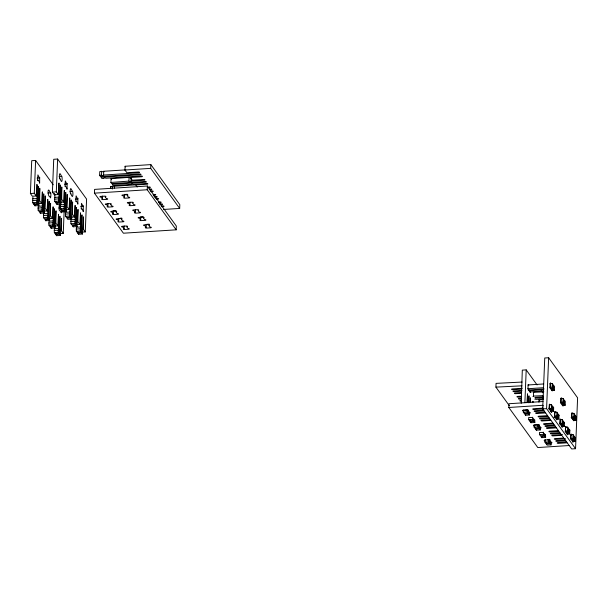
<?xml version="1.0" encoding="UTF-8"?>
<svg xmlns="http://www.w3.org/2000/svg" width="608" height="608" viewBox="0 0 608 608"><rect width="100%" height="100%" fill="white"/><g stroke="black" fill="none" stroke-linecap="round" stroke-linejoin="round"><path stroke-width="0.91" d="M550.939 441.674L551.038 444.874L547.139 445.124L546.311 443.977L546.372 442.594M34.185 203.285L34.132 204.668L34.96 205.816L38.851 205.565L38.023 204.417L38.684 187.431L38.35 186.382L37.476 203.65L33.577 203.9L32.748 202.753L32.672 200.625L36.944 200.237L37.248 185.44L36.906 184.391L36.26 195.981L32.361 196.232L30.4 193.519L31.715 160.702L35.614 160.451L53.2 184.771M32.672 200.625L32.908 197.197M33.577 203.9L33.63 202.517M36.26 195.981L34.291 193.268L35.614 160.451M36.571 200.374L36.647 202.51L37.476 203.65M38.54 203.65L41.656 203.452L42.362 191.877L42.34 207.708L38.076 208.096L38.152 210.224L38.98 211.371L42.872 211.12L43.753 193.853L43.426 211.888L44.255 213.028L40.356 213.279L39.528 212.139L43.426 211.888M41.967 207.845L42.043 209.973L42.872 211.12M43.943 211.12L47.059 210.923L47.758 199.348L47.743 215.179L43.472 215.566L43.548 217.694L44.376 218.842L48.268 218.591L49.149 201.324L48.822 219.351L49.651 220.499L45.76 220.75L44.931 219.602L48.822 219.351M43.472 215.566L43.708 212.139M47.363 215.316L47.439 217.444L48.268 218.591M49.339 218.591L52.455 218.394L53.109 206.796L53.139 222.642L48.868 223.037L48.944 225.165L49.772 226.313L53.671 226.062L54.545 208.795L54.226 226.822L55.054 227.97L51.156 228.22L50.327 227.073L50.38 225.69M56.194 201.871L56.141 203.254L56.97 204.402L60.861 204.151L60.032 203.004L60.359 184.969L59.485 202.236L55.586 202.487L54.758 201.347L54.682 199.211L58.953 198.824L58.968 182.993L58.269 194.568L54.37 194.818L52.41 192.105L53.724 159.288L57.623 159.038L86.587 199.097L85.264 231.914L82.148 232.119M52.767 222.786L52.843 224.914L53.671 226.062M54.37 194.818L54.431 193.458M54.682 199.211L54.978 194.195M54.743 226.062L57.859 225.857L58.505 214.267L58.543 230.113L54.272 230.5L54.348 232.636L55.176 233.776L59.067 233.533L59.949 216.258L59.622 234.293L60.45 235.44L56.559 235.691L55.731 234.544L55.784 233.16M58.269 194.568L56.308 191.854L57.623 159.038M58.581 198.96L58.657 201.096L59.485 202.236M58.163 230.25L58.239 232.385L59.067 233.533M60.549 202.236L63.665 202.038L64.319 190.448L64.349 206.294L60.086 206.682L60.162 208.81L60.99 209.958L64.881 209.707L65.763 192.44L65.436 210.474L66.264 211.622L62.366 211.865L61.537 210.725L65.436 210.474M60.99 209.958L61.043 208.574M61.598 209.342C61.856 216.623 60.61 210.3 59.204 210.148C59.113 206.781 58.801 202.069 60.504 207.115M63.977 206.431L64.053 208.559L64.881 209.707M60.139 233.525L63.255 233.328L64.136 211.44M65.953 209.707L69.069 209.509L69.715 197.912L69.753 213.765L65.482 214.153L65.558 216.281L66.386 217.428L70.285 217.178L71.159 199.91L70.832 217.945L71.66 219.085L67.769 219.336L66.941 218.188L70.832 217.945M69.38 213.902L69.456 216.03L70.285 217.178M71.349 217.178L74.465 216.98L75.118 205.382L75.149 221.228L70.878 221.624L70.961 223.752L71.79 224.899L75.681 224.648L76.555 207.381L76.236 225.408L77.064 226.556L73.165 226.807L72.337 225.659L76.236 225.408M70.878 221.624L71.113 218.196M74.776 221.373L74.852 223.501L75.681 224.648M76.752 224.648L79.868 224.443L80.514 212.853L80.552 228.699L76.281 229.087L76.357 231.222L77.186 232.37L81.077 232.119L81.958 214.852L81.632 232.879L82.46 234.027L78.569 234.278L77.74 233.13L77.794 231.747M80.172 228.844L80.248 230.972L81.077 232.119M94.445 193.154L94.597 189.392L147.372 186.01L176.328 226.07L176.183 229.824L123.409 233.214L94.445 193.154L147.22 189.764L176.183 229.824M137.21 186.998L135.736 184.961L147.06 184.232A1.056 0.388 2.3 0 0 147.805 183.783A1.056 0.388 2.3 0 0 146.505 183.464L133.327 184.315A1.056 0.388 2.3 0 0 132.035 183.996A1.056 0.388 2.3 0 0 131.29 184.444L113.111 185.524L112.282 184.376L145.616 182.24A1.056 0.388 2.3 0 0 146.361 181.792A1.056 0.388 2.3 0 0 145.069 181.473L111.735 183.616L110.907 182.468L111.059 178.714L129.018 177.338L128.957 181.222A1.056 0.388 2.3 0 0 130.256 181.534A1.056 0.388 2.3 0 0 130.994 181.085L144.18 180.242A1.056 0.388 2.3 0 0 144.917 179.793A1.056 0.388 2.3 0 0 143.625 179.482L132.301 180.204L130.34 177.49L141.656 176.761A1.056 0.388 2.3 0 0 142.401 176.312A1.056 0.388 2.3 0 0 141.109 176.001L105.921 178.258A1.056 0.388 2.3 0 0 104.622 177.939A1.056 0.388 2.3 0 0 103.884 178.387L101.832 178.433L101.004 177.285L140.22 174.77A1.056 0.388 2.3 0 0 140.965 174.321A1.056 0.388 2.3 0 0 139.665 174.002L100.449 176.518L99.621 175.378L99.773 171.616L101.703 171.403A1.056 0.388 2.3 0 0 102.995 171.722A1.056 0.388 2.3 0 0 103.74 171.274L125.795 169.86M163.529 209.464L179.672 208.43L179.824 204.676L150.86 164.608L125.088 166.265L124.936 170.02L126.905 172.733L138.221 172.011A1.056 0.388 2.3 0 1 139.521 172.322A1.056 0.388 2.3 0 1 138.776 172.771L103.588 175.036A1.056 0.388 2.3 0 1 102.843 175.476A1.056 0.388 2.3 0 1 101.551 175.165L101.612 171.281M102.478 198.854L101.247 197.159A1.056 0.388 2.3 0 1 99.955 196.84A1.056 0.388 2.3 0 1 100.7 196.392L104.591 196.141A1.056 0.388 2.3 0 1 105.883 196.46A1.056 0.388 2.3 0 1 105.146 196.908L106.37 198.603A1.056 0.388 2.3 0 1 107.669 198.922A1.056 0.388 2.3 0 1 106.924 199.371L103.026 199.614A1.056 0.388 2.3 0 1 101.734 199.302A1.056 0.388 2.3 0 1 102.478 198.854L102.592 196.034M103.588 175.036L103.74 171.274M107.874 206.325L106.651 204.622A1.056 0.388 2.3 0 1 105.351 204.311A1.056 0.388 2.3 0 1 106.096 203.862L109.995 203.612A1.056 0.388 2.3 0 1 111.287 203.931A1.056 0.388 2.3 0 1 110.542 204.372L111.773 206.074A1.056 0.388 2.3 0 1 113.065 206.386A1.056 0.388 2.3 0 1 112.32 206.834L108.429 207.085A1.056 0.388 2.3 0 1 107.13 206.773A1.056 0.388 2.3 0 1 107.874 206.325L107.988 203.505M110.496 188.434L110.572 186.557L112.503 186.344A1.056 0.388 2.3 0 0 113.795 186.664A1.056 0.388 2.3 0 0 114.54 186.215L135.728 184.855M112.298 189.035L112.404 186.215M113.278 213.796L112.047 212.093A1.056 0.388 2.3 0 1 110.755 211.782A1.056 0.388 2.3 0 1 111.5 211.333L115.391 211.082A1.056 0.388 2.3 0 1 116.683 211.394A1.056 0.388 2.3 0 1 115.946 211.842L117.169 213.545A1.056 0.388 2.3 0 1 118.469 213.856A1.056 0.388 2.3 0 1 117.724 214.305L113.825 214.556A1.056 0.388 2.3 0 1 112.533 214.236A1.056 0.388 2.3 0 1 113.278 213.796L113.392 210.976M114.464 188.092L114.54 186.215M118.674 221.259L117.45 219.564A1.056 0.388 2.3 0 1 116.151 219.245A1.056 0.388 2.3 0 1 116.896 218.796L120.787 218.553A1.056 0.388 2.3 0 1 122.086 218.865A1.056 0.388 2.3 0 1 121.342 219.313L122.573 221.008A1.056 0.388 2.3 0 1 123.865 221.327A1.056 0.388 2.3 0 1 123.12 221.776L119.229 222.026A1.056 0.388 2.3 0 1 117.929 221.707A1.056 0.388 2.3 0 1 118.674 221.259L118.788 218.447M124.488 197.44L123.257 195.746A1.056 0.388 2.3 0 1 121.965 195.426A1.056 0.388 2.3 0 1 122.71 194.978L126.601 194.727A1.056 0.388 2.3 0 1 127.9 195.046A1.056 0.388 2.3 0 1 127.156 195.495L128.379 197.19A1.056 0.388 2.3 0 1 129.679 197.509A1.056 0.388 2.3 0 1 128.934 197.957L125.035 198.208A1.056 0.388 2.3 0 1 123.743 197.889A1.056 0.388 2.3 0 1 124.488 197.44L124.602 194.621M124.078 228.73L122.846 227.035A1.056 0.388 2.3 0 1 121.554 226.716A1.056 0.388 2.3 0 1 122.292 226.267L126.19 226.016A1.056 0.388 2.3 0 1 127.482 226.336A1.056 0.388 2.3 0 1 126.745 226.784L127.969 228.479A1.056 0.388 2.3 0 1 129.261 228.798A1.056 0.388 2.3 0 1 128.524 229.246L124.625 229.497A1.056 0.388 2.3 0 1 123.333 229.178A1.056 0.388 2.3 0 1 124.078 228.73L124.184 225.91M129.884 204.911L128.66 203.209A1.056 0.388 2.3 0 1 127.361 202.897A1.056 0.388 2.3 0 1 128.106 202.449L132.004 202.198A1.056 0.388 2.3 0 1 133.296 202.517A1.056 0.388 2.3 0 1 132.552 202.966L133.783 204.66A1.056 0.388 2.3 0 1 135.075 204.98A1.056 0.388 2.3 0 1 134.33 205.42L130.439 205.671A1.056 0.388 2.3 0 1 129.139 205.36A1.056 0.388 2.3 0 1 129.884 204.911L129.998 202.092M130.994 181.085L131.108 178.273M135.288 212.382L134.056 210.68A1.056 0.388 2.3 0 1 132.764 210.368A1.056 0.388 2.3 0 1 133.509 209.92L137.4 209.669A1.056 0.388 2.3 0 1 138.692 209.988A1.056 0.388 2.3 0 1 137.955 210.429L139.179 212.131A1.056 0.388 2.3 0 1 140.478 212.443A1.056 0.388 2.3 0 1 139.734 212.891L135.835 213.142A1.056 0.388 2.3 0 1 134.543 212.823A1.056 0.388 2.3 0 1 135.288 212.382L135.402 209.562M140.684 219.845L139.46 218.15A1.056 0.388 2.3 0 1 138.16 217.831A1.056 0.388 2.3 0 1 138.905 217.39L142.804 217.14A1.056 0.388 2.3 0 1 144.096 217.451A1.056 0.388 2.3 0 1 143.351 217.9L144.582 219.602A1.056 0.388 2.3 0 1 145.874 219.914A1.056 0.388 2.3 0 1 145.13 220.362L141.238 220.613A1.056 0.388 2.3 0 1 139.939 220.294A1.056 0.388 2.3 0 1 140.684 219.845L140.798 217.033M147.22 189.764L147.372 186.01M146.087 227.316L144.856 225.621A1.056 0.388 2.3 0 1 143.564 225.302A1.056 0.388 2.3 0 1 144.301 224.854L148.2 224.603A1.056 0.388 2.3 0 1 149.492 224.922A1.056 0.388 2.3 0 1 148.755 225.37L149.978 227.065A1.056 0.388 2.3 0 1 151.27 227.384A1.056 0.388 2.3 0 1 150.533 227.833L146.634 228.084A1.056 0.388 2.3 0 1 145.342 227.764A1.056 0.388 2.3 0 1 146.087 227.316L146.194 224.504M179.672 208.43L150.708 168.363L150.86 164.608M509.36 405.734L495.915 387.136L496.067 383.374L522.082 382.06M569.202 445.527L537.784 447.541L508.82 407.482L508.972 403.727L542.997 401.538M527.546 409.511L527.349 410.012L523.26 410.066L523.336 412.194L524.164 413.341L528.056 413.09L528.139 411.016M524.879 402.701L526.201 369.884L522.302 370.135L521.231 403.294M526.954 402.686L527.493 393.824L527.577 401.614M527.151 409.815L527.227 411.943L528.056 413.09M528.474 402.716L528.937 395.823L529.051 402.792M528.61 413.85L524.712 414.101L525.54 415.249L529.439 414.998L528.61 413.85L528.694 411.776M532.851 417.392L528.656 417.529L528.732 419.664L529.56 420.812L533.459 420.561L533.543 418.486M530.039 401.668L530.374 397.814L530.609 401.979M530.48 390.762C530.51 395.74 529.416 388.17 528.36 390.108C527.653 388.763 528.139 382.212 528.778 385.115M534.766 419.87L534.835 422.469L530.944 422.72L530.115 421.572L530.168 420.189M532.555 417.278L532.631 419.414L533.459 420.561M532.935 396.606A1.056 0.388 2.3 0 0 533.497 396.18L533.558 392.297L543.826 391.856M534.835 422.469L534.006 421.321L534.09 419.246M538.293 424.756L534.06 425L534.136 427.135L534.964 428.275L538.855 428.024L538.992 424.566M540.147 426.565L540.238 429.94L536.34 430.19L535.511 429.043L535.572 427.66M537.951 424.749L538.027 426.884L538.855 428.024M538.954 402.238L539.235 399.228L539.6 400.368M540.238 429.94L539.41 428.792L539.494 426.717M543.598 432.394L539.456 432.47L539.532 434.598L540.36 435.746L544.259 435.495L544.342 433.42M542.701 408.903L544.745 357.998L548.636 357.747L577.6 397.814L575.556 448.712L571.664 448.962L542.701 408.903L546.592 408.652L575.556 448.712M543.354 432.22L543.43 434.348L544.259 435.495M544.806 436.263L540.915 436.514L541.743 437.654L545.634 437.41L544.806 436.263L544.89 434.188M549.161 439.219L548.948 439.888L544.859 439.941L544.935 442.069L545.764 443.217L549.655 442.966L549.792 439.508M546.592 408.652L548.636 357.747M551.608 411.282L551.35 412.422L549.807 409.29L549.465 409.853L549.161 408.401L549.313 404.639L551.456 404.73L552.284 405.87L552.132 409.632L549.982 409.769M549.875 387.646A1.056 0.388 2.3 0 0 550.111 387.296L550.164 383.412L552.307 383.496L553.136 384.644L552.984 388.398L550.27 388.52L550.445 382.873L550.802 383.914M549.328 406.646L549.252 408.523A1.056 0.388 2.3 0 1 548.69 408.956M549.389 405.24L549.617 404.1L549.959 405.247M548.75 439.69L548.826 441.818L549.655 442.966M552.132 409.632L551.304 408.485L551.456 404.73M552.984 388.398L552.155 387.258L552.307 383.496M551.038 444.874L550.21 443.734L550.293 441.659M552.459 390.055C552.246 393.277 551.281 386.779 550.293 388.573M550.483 411.426A1.056 0.388 2.3 0 1 551.585 411.753L553.516 411.54L552.687 410.392L552.839 406.638L551.403 406.729M554.367 390.313L553.538 389.166L553.69 385.411L554.519 386.551L554.367 390.313L552.436 390.526A1.056 0.388 2.3 0 0 551.745 390.23M553.516 411.54L553.668 407.786L552.839 406.638M557.012 418.517L556.746 419.892L555.21 416.761L554.868 417.324L554.564 415.872L554.716 412.11L556.86 412.194L557.688 413.341L557.536 417.096L553.949 417.331M557.536 417.096L556.708 415.956L556.86 412.194M558.912 419.011L558.083 417.863L558.235 414.109L559.064 415.249L558.912 419.011L556.989 419.224A1.056 0.388 2.3 0 0 556.084 418.904M562.415 425.988L562.149 427.356L560.606 424.232L560.264 424.794L559.96 423.335L560.112 419.581L562.256 419.664L563.084 420.812L562.932 424.566L560.781 424.703M563.274 404.525L563.031 406.136L561.458 402.998L561.116 403.56L560.812 402.108L560.964 398.354L563.107 398.438L563.935 399.585L563.783 403.34L561.116 403.507M560.918 402.002L560.91 402.238A1.056 0.388 2.3 0 1 560.348 402.663M560.956 401.06L561.245 397.814L561.572 398.536M562.932 424.566L562.104 423.419L562.256 419.664M563.783 403.34L562.955 402.192L563.107 398.438M564.315 426.482L563.487 425.334L563.639 421.572L564.467 422.72L564.315 426.482L562.385 426.687A1.056 0.388 2.3 0 0 561.488 426.375M565.166 405.247L564.338 404.1L564.49 400.345L565.318 401.493L565.166 405.247L563.236 405.46A1.056 0.388 2.3 0 0 562.134 405.141M567.796 433.922L567.545 434.826L566.002 431.695L565.668 432.258L565.364 430.806L565.516 427.052L567.652 427.135L568.48 428.283L568.336 432.037L566.185 432.174M568.336 432.037L567.507 430.89L567.652 427.135M569.711 433.945L568.883 432.805L569.035 429.043L569.863 430.19L569.711 433.945L567.788 434.158A1.056 0.388 2.3 0 0 566.884 433.846M573.2 441.157L572.949 442.297L571.406 439.166L571.064 439.728L570.76 438.277L570.912 434.522L573.055 434.606L573.884 435.754L573.732 439.508L571.581 439.645M571.14 417.605A1.056 0.388 2.3 0 0 571.702 417.172L571.763 413.288L573.906 413.372L574.735 414.519L574.583 418.281L571.87 418.395L571.832 414.124M571.847 413.653L572.098 412.748L572.402 413.79M573.732 439.508L572.903 438.36L573.055 434.606M574.583 418.281L573.754 417.134L573.906 413.372M574.058 419.93C573.914 423.206 572.766 416.541 571.915 418.502M575.115 441.416L574.286 440.268L574.438 436.514L575.267 437.661L575.115 441.416L573.184 441.628A1.056 0.388 2.3 0 0 572.493 441.34M575.966 420.189L575.138 419.041L575.29 415.287L576.118 416.434L575.966 420.189L574.036 420.402A1.056 0.388 2.3 0 0 573.139 420.082M39.444 177.977L39.68 177.308L39.634 183.168L39.292 181.731L38.061 180.036L37.856 180.713L37.582 180.181L37.901 174.846L39.444 177.977L37.103 178.129M50.244 192.918C51.429 190.555 50.662 201.567 50.092 196.673C47.477 197.433 47.28 184.353 50.244 192.918L47.903 193.07M61.454 176.563C62.259 173.751 62.875 187.112 60.078 178.623C59.181 180.979 58.748 168.127 61.454 176.563L59.113 176.715M66.85 184.034L67.093 183.365L67.07 189.225L66.698 187.788L65.474 186.094L65.292 186.762L64.995 186.238L65.314 180.903L66.85 184.034L64.516 184.186M72.253 191.505C73.074 188.723 73.621 202.114 70.87 193.564C70.049 196.27 69.51 182.932 72.253 191.505L69.912 191.657M77.649 198.976L77.892 198.307L77.839 204.166L77.497 202.73L76.274 201.035L76.114 201.681L75.795 201.172L76.106 195.844L77.649 198.976L75.316 199.12M83.053 206.446L83.288 205.778L83.243 211.637L82.901 210.201L81.67 208.498L81.464 209.175L81.191 208.643L81.51 203.315L83.053 206.446L80.712 206.591M532.684 401.972L532.897 401.295L533.208 402.131M34.96 205.816L35.066 205.154M38.851 205.565L39.794 188.381L39.695 200.739L41.656 203.452M40.356 213.279L40.44 212.785M44.255 213.028L45.19 195.844L45.091 208.202L47.059 210.923M45.76 220.75L45.889 219.929M49.651 220.499L50.593 203.315L50.494 215.673L52.455 218.394M51.156 228.22L51.346 227.065M56.97 204.402L57.046 203.908M55.054 227.97L55.989 210.786L55.89 223.144L57.859 225.857M60.861 204.151L61.803 186.968L61.704 199.325L63.665 202.038M56.559 235.691L56.666 235.03M62.366 211.865L62.472 211.212M60.45 235.44L61.393 218.257L61.294 230.614L63.255 233.328M66.264 211.622L67.199 194.438L67.1 206.788L69.069 209.509M71.66 219.085L72.603 201.902L72.504 214.259L74.465 216.98M73.165 226.807L73.272 226.146M77.064 226.556L77.999 209.372L77.9 221.73L79.868 224.443M78.569 234.278L78.728 233.29M82.46 234.027L83.402 216.843L83.304 229.201L85.264 231.914M525.54 415.249L525.624 414.755M529.439 414.998L529.34 411.988M530.944 422.72L531.08 421.899M536.34 430.19L536.446 429.529M541.743 437.654L541.872 436.833M545.634 437.41L545.536 434.393M99.621 175.378L101.46 175.036M552.953 407.938L553.668 407.786M558.532 415.37L559.064 415.249M575.404 416.586L576.118 416.434M563.928 422.841L564.467 422.72M569.324 430.312L569.863 430.19M124.936 170.02L150.708 168.363M128.866 181.093L110.907 182.468M30.4 193.519L34.291 193.268M52.41 192.105L56.308 191.854M147.987 187.811L149.576 187.712A1.056 0.388 2.3 0 0 150.32 187.264A1.056 0.388 2.3 0 0 149.021 186.945M149.234 189.818L151.02 189.704A1.056 0.388 2.3 0 0 151.757 189.263A1.056 0.388 2.3 0 0 150.465 188.944M150.32 191.041L151.909 190.935A1.056 0.388 2.3 0 1 153.201 191.254A1.056 0.388 2.3 0 1 152.456 191.702L151.042 191.794M32.847 198.786L36.738 198.535M54.857 197.372L58.748 197.121M127.384 194.309L125.187 194.446A1.056 0.388 2.3 0 1 124.298 194.355M153.011 194.507L154.424 194.416A1.056 0.388 2.3 0 1 155.716 194.735A1.056 0.388 2.3 0 1 154.972 195.183L153.33 195.29M32.748 202.753L36.647 202.51M54.758 201.347L58.657 201.096M153.999 196.528L155.861 196.414A1.056 0.388 2.3 0 1 157.16 196.726A1.056 0.388 2.3 0 1 156.416 197.174L154.554 197.296M34.132 204.668L38.023 204.417M56.141 203.254L60.032 203.004M155.656 198.512L157.305 198.406A1.056 0.388 2.3 0 1 158.604 198.725A1.056 0.388 2.3 0 1 157.86 199.173L156.446 199.264M42.134 206.006L38.243 206.256L38.076 208.096M64.152 204.592L60.253 204.843L60.086 206.682M58.702 208.004L60.26 207.906M158.407 201.978L159.82 201.886A1.056 0.388 2.3 0 1 161.12 202.206A1.056 0.388 2.3 0 1 160.375 202.654L158.787 202.753M38.152 210.224L42.043 209.973M60.162 208.81L64.053 208.559M159.478 203.999L161.264 203.878A1.056 0.388 2.3 0 1 162.556 204.197A1.056 0.388 2.3 0 1 161.819 204.645L160.026 204.759M161.12 205.975L162.708 205.876A1.056 0.388 2.3 0 1 164 206.196A1.056 0.388 2.3 0 1 163.256 206.636L161.842 206.728M43.639 213.727L47.538 213.476M69.548 212.063L65.656 212.314L65.482 214.153M115.923 210.672L113.977 210.801A1.056 0.388 2.3 0 1 112.997 210.68M43.548 217.694L47.439 217.444M65.558 216.281L69.456 216.03M52.934 220.947L49.043 221.198L48.868 223.037M71.052 219.784L74.944 219.534M120.11 218.219L121.813 218.112M143.093 216.744L141.39 216.858A1.056 0.388 2.3 0 1 140.782 216.828M48.944 225.165L52.843 224.914M70.961 223.752L74.852 223.501M50.327 227.073L54.226 226.822M58.338 228.418L54.439 228.661L54.272 230.5M80.347 227.004L76.448 227.255L76.281 229.087M146.786 224.322L149.218 224.17M54.348 232.636L58.239 232.385M76.357 231.222L80.248 230.972M55.731 234.544L59.622 234.293M77.74 233.13L81.632 232.879M527.904 384.978L543.385 383.982M495.915 387.136L521.93 385.822M522.234 388.284L512.331 388.922A1.056 0.388 2.3 0 0 511.586 389.371A1.056 0.388 2.3 0 0 512.878 389.69L520.934 389.173M550.012 387.167L552.155 387.258M527.752 388.732L543.24 387.737M521.915 390.397L513.768 390.921A1.056 0.388 2.3 0 0 513.03 391.362A1.056 0.388 2.3 0 0 514.322 391.681L521.55 391.218M528.352 389.979L544.175 388.968M528.907 390.746L542.99 389.842M550.871 389.333L553.538 389.166M521.634 392.502L515.212 392.912A1.056 0.388 2.3 0 0 514.467 393.361A1.056 0.388 2.3 0 0 515.766 393.672L521.428 393.315M530.077 391.955L543.689 391.081M520.562 396.211L517.727 396.393A1.056 0.388 2.3 0 0 516.982 396.842A1.056 0.388 2.3 0 0 518.282 397.153L521.573 396.948M533.406 396.051L542.868 395.664M521.033 398.27L519.171 398.384A1.056 0.388 2.3 0 0 518.426 398.833A1.056 0.388 2.3 0 0 519.726 399.152L521.588 399.03M534.842 397.381L543.423 396.826M535.397 398.141L543.104 397.647M543.453 398.825L535.83 399.403A1.056 0.388 2.3 0 0 534.721 399.084M538.696 399.912L543.111 399.631M560.812 402.108L562.955 402.192M508.82 407.482L542.845 405.293L543.339 405.977M561.67 404.274L564.338 404.1M543.392 408.105L533.49 408.743A1.056 0.388 2.3 0 0 532.745 409.184A1.056 0.388 2.3 0 0 534.037 409.503L542.275 408.971M549.161 408.401L551.304 408.485M523.838 410.157L523.351 410.187A1.056 0.388 2.3 0 0 522.599 410.62A1.056 0.388 2.3 0 0 523.807 410.955M524.81 410.096L527.242 409.936A1.056 0.388 2.3 0 1 528.542 410.256A1.056 0.388 2.3 0 1 527.797 410.704L529.021 412.399A1.056 0.388 2.3 0 1 530.32 412.718A1.056 0.388 2.3 0 1 529.576 413.166L529.332 413.182M543.529 410.18L534.926 410.734A1.056 0.388 2.3 0 0 534.189 411.183A1.056 0.388 2.3 0 0 535.481 411.494L544.084 410.947M523.336 412.194L527.227 411.943M550.536 410.529L552.687 410.392M544.608 412.201L536.37 412.726A1.056 0.388 2.3 0 0 535.625 413.174A1.056 0.388 2.3 0 0 536.925 413.493L545.414 412.946M547.375 415.667L538.886 416.206A1.056 0.388 2.3 0 0 538.141 416.655A1.056 0.388 2.3 0 0 539.44 416.974L547.671 416.442M554.564 415.872L556.708 415.956M548.933 417.65L540.33 418.205A1.056 0.388 2.3 0 0 539.585 418.654A1.056 0.388 2.3 0 0 540.877 418.965L549.48 418.418M528.732 419.664L532.631 419.414M555.932 418L558.083 417.863M571.611 417.05L573.754 417.134M550.004 419.672L541.766 420.196A1.056 0.388 2.3 0 0 541.029 420.645A1.056 0.388 2.3 0 0 542.321 420.964L550.81 420.417M530.115 421.572L534.006 421.321M572.47 419.216L575.138 419.041M552.778 423.13L544.282 423.677A1.056 0.388 2.3 0 0 543.544 424.126A1.056 0.388 2.3 0 0 544.836 424.445L553.075 423.913M559.96 423.335L562.104 423.419M554.329 425.121L545.726 425.676A1.056 0.388 2.3 0 0 544.981 426.117A1.056 0.388 2.3 0 0 546.28 426.436L554.884 425.881M534.136 427.135L538.027 426.884M561.336 425.471L563.487 425.334M540.132 428.116L540.375 428.1A1.056 0.388 2.3 0 0 541.12 427.66A1.056 0.388 2.3 0 0 539.82 427.34L538.597 425.646A1.056 0.388 2.3 0 0 539.342 425.197A1.056 0.388 2.3 0 0 538.042 424.878L534.151 425.129A1.056 0.388 2.3 0 0 533.368 425.463A1.056 0.388 2.3 0 0 534.098 425.866M555.408 427.135L547.17 427.667A1.056 0.388 2.3 0 0 546.425 428.116A1.056 0.388 2.3 0 0 547.724 428.435L556.214 427.888M535.511 429.043L539.41 428.792M558.174 430.601L549.685 431.148A1.056 0.388 2.3 0 0 548.94 431.596A1.056 0.388 2.3 0 0 550.24 431.908L558.471 431.384M565.364 430.806L567.507 430.89M559.732 432.592L551.129 433.139A1.056 0.388 2.3 0 0 550.384 433.588A1.056 0.388 2.3 0 0 551.676 433.907L560.28 433.352M539.532 434.598L543.43 434.348M566.732 432.942L568.883 432.805M562.453 434.5L552.566 435.138A1.056 0.388 2.3 0 0 551.828 435.586A1.056 0.388 2.3 0 0 553.12 435.898L561.61 435.358M563.578 438.072L555.081 438.619A1.056 0.388 2.3 0 0 554.344 439.067A1.056 0.388 2.3 0 0 555.636 439.379L565.524 438.748M570.76 438.277L572.903 438.36M545.68 440.017L544.95 440.07A1.056 0.388 2.3 0 0 544.175 440.443A1.056 0.388 2.3 0 0 545.102 440.83M547.626 439.896L548.842 439.82A1.056 0.388 2.3 0 1 550.141 440.131A1.056 0.388 2.3 0 1 549.396 440.58L550.62 442.274A1.056 0.388 2.3 0 1 551.92 442.594A1.056 0.388 2.3 0 1 551.175 443.042L550.445 443.088M565.128 440.063L556.525 440.61A1.056 0.388 2.3 0 0 555.78 441.058A1.056 0.388 2.3 0 0 557.08 441.378L565.683 440.823M544.935 442.069L548.826 441.818M572.136 440.412L574.286 440.268M566.208 442.077L557.969 442.609A1.056 0.388 2.3 0 0 557.224 443.05A1.056 0.388 2.3 0 0 558.516 443.369L567.013 442.822M546.311 443.977L550.21 443.734M550.164 383.412L550.255 383.542A1.056 0.388 2.3 0 1 549.875 383.937M560.964 398.354L561.055 398.483A1.056 0.388 2.3 0 1 561.085 398.628M571.763 413.288L571.854 413.417A1.056 0.388 2.3 0 1 571.885 413.562M526.201 369.884L537.062 384.91M541.196 390.632L542.746 392.783M549.313 404.639L549.404 404.768A1.056 0.388 2.3 0 1 549.434 404.913M554.716 412.11L554.808 412.239A1.056 0.388 2.3 0 1 554.838 412.384M560.112 419.581L560.204 419.71A1.056 0.388 2.3 0 1 560.234 419.854M565.516 427.052L565.607 427.181A1.056 0.388 2.3 0 1 565.638 427.325M570.912 434.522L570.851 438.406A1.056 0.388 2.3 0 1 570.623 438.756M533.558 392.297L533.649 392.426A1.056 0.388 2.3 0 1 533.68 392.57M125.088 166.265L125.582 166.942M129.018 177.338L129.109 177.46A1.056 0.388 2.3 0 0 129.99 177.772A1.056 0.388 2.3 0 0 131.047 177.62M111.059 178.714L111.576 179.428M110.572 186.557L110.983 187.127M566.101 427.135L565.759 426.527L565.455 430.935A1.056 0.388 2.3 0 1 565.068 431.33M560.736 419.87L560.416 419.034L560.052 423.464A1.056 0.388 2.3 0 1 559.664 423.86M555.347 412.513L555.02 411.57L554.656 415.994A1.056 0.388 2.3 0 1 554.268 416.389M571.55 435.024L571.239 433.983L571.003 434.644A1.056 0.388 2.3 0 1 570.616 435.047M546.888 443.293A1.056 0.388 2.3 0 1 545.961 442.943M535.982 428.344A1.056 0.388 2.3 0 1 535.352 427.713M524.978 413.372A1.056 0.388 2.3 0 1 524.4 412.878M521.162 401.143A1.056 0.388 2.3 0 1 519.87 400.832A1.056 0.388 2.3 0 1 520.615 400.383"/></g></svg>
